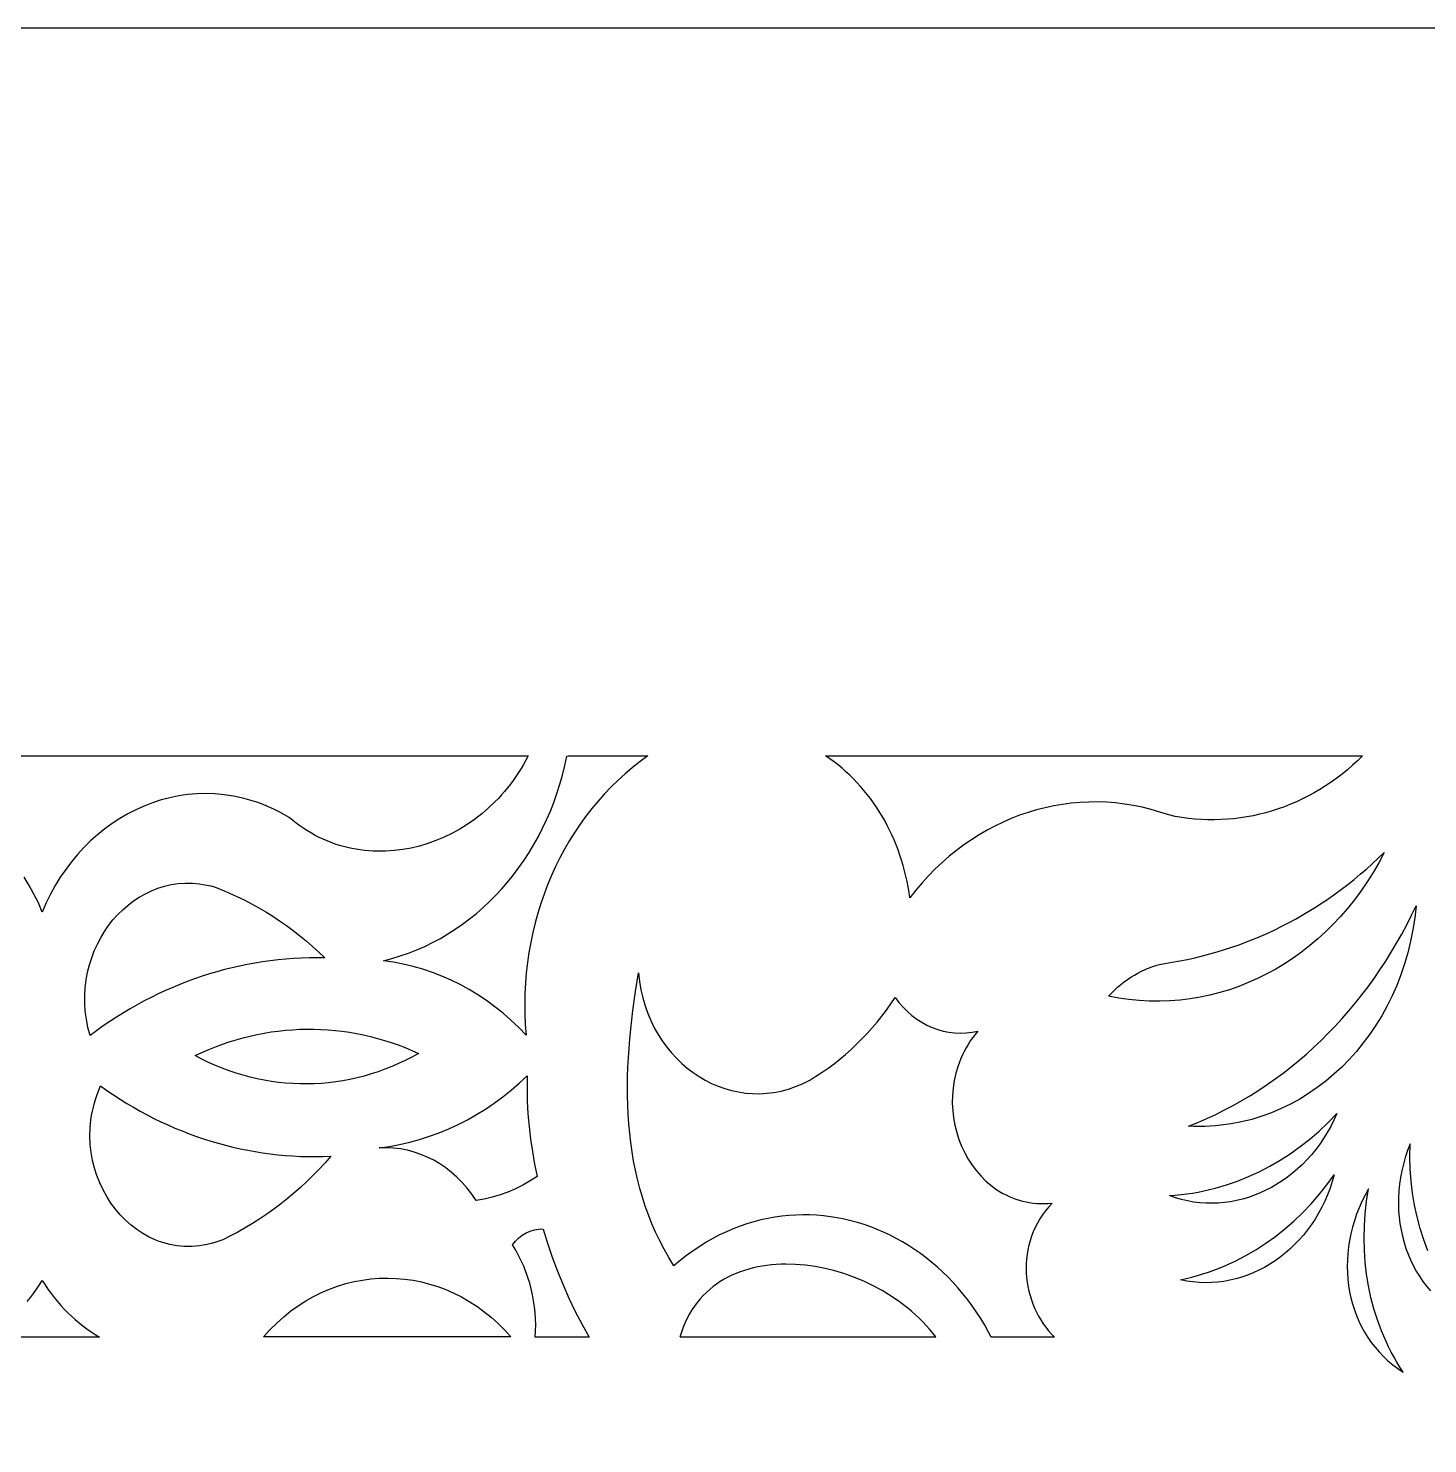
# Model space of a CAD drawing. Extents: x 3927 to 5087, y -513 to 1114.
# Drawn here: x 4515.9 to 4588.1, y 1040.5 to 1113.5 of the extents above; entities that cross this region are included whole.
import ezdxf

# ---------------------------------------------------------------- set-up
doc = ezdxf.new("R2010")
doc.units = 0
doc.layers.add('LAYER_1', color=18, linetype='CONTINUOUS')

msp = doc.modelspace()

# ---------------------------------------------------------------- linework, layer by layer
at = {"layer": 'LAYER_1'}
for points in [[(4608.822, 668.5), (4739.16, 798.838), (4739.16, 983.163), (4608.822, 1113.5), (4424.497, 1113.5), (4294.16, 983.163), (4294.16, 798.838), (4424.497, 668.5)], [(4547.492, 1075.685), (4547.101, 1075.378), (4546.72, 1075.056), (4546.352, 1074.721), (4545.996, 1074.373), (4545.651, 1074.012), (4545.319, 1073.639), (4545, 1073.254), (4544.693, 1072.858), (4544.399, 1072.451), (4544.118, 1072.033), (4543.851, 1071.605), (4543.597, 1071.167), (4543.357, 1070.72), (4543.131, 1070.264), (4542.919, 1069.799), (4542.721, 1069.327), (4542.538, 1068.847), (4542.369, 1068.36), (4542.216, 1067.866), (4542.077, 1067.366), (4541.954, 1066.86), (4541.846, 1066.349), (4541.755, 1065.833), (4541.679, 1065.312), (4541.619, 1064.787), (4541.575, 1064.258), (4541.548, 1063.726), (4541.538, 1063.192), (4541.545, 1062.654), (4541.569, 1062.115), (4541.61, 1061.574), (4541.226, 1061.969), (4540.83, 1062.344), (4540.421, 1062.7), (4540.001, 1063.036), (4539.569, 1063.352), (4539.127, 1063.647), (4538.674, 1063.922), (4538.212, 1064.175), (4537.741, 1064.407), (4537.262, 1064.618), (4536.776, 1064.806), (4536.282, 1064.972), (4535.782, 1065.116), (4535.276, 1065.236), (4534.764, 1065.334), (4534.248, 1065.408), (4534.688, 1065.523), (4535.122, 1065.655), (4535.549, 1065.804), (4535.969, 1065.969), (4536.383, 1066.151), (4536.788, 1066.349), (4537.186, 1066.562), (4537.576, 1066.79), (4537.957, 1067.034), (4538.329, 1067.292), (4538.693, 1067.564), (4539.047, 1067.849), (4539.391, 1068.149), (4539.726, 1068.461), (4540.051, 1068.787), (4540.365, 1069.125), (4540.668, 1069.475), (4540.96, 1069.837), (4541.24, 1070.211), (4541.509, 1070.595), (4541.766, 1070.991), (4542.011, 1071.397), (4542.242, 1071.814), (4542.462, 1072.24), (4542.667, 1072.675), (4542.86, 1073.12), (4543.038, 1073.574), (4543.203, 1074.036), (4543.353, 1074.507), (4543.488, 1074.985), (4543.608, 1075.471), (4543.713, 1075.964), (4543.787, 1075.977), (4547.895, 1075.978)], [(4584.758, 1075.975), (4584.5, 1075.726), (4584.238, 1075.487), (4583.969, 1075.256), (4583.696, 1075.035), (4583.418, 1074.824), (4583.135, 1074.621), (4582.847, 1074.429), (4582.555, 1074.246), (4582.259, 1074.073), (4581.959, 1073.909), (4581.655, 1073.756), (4581.347, 1073.612), (4581.036, 1073.478), (4580.722, 1073.354), (4580.405, 1073.241), (4580.085, 1073.137), (4579.763, 1073.044), (4579.438, 1072.962), (4579.111, 1072.889), (4578.782, 1072.827), (4578.452, 1072.776), (4578.119, 1072.735), (4577.786, 1072.705), (4577.451, 1072.685), (4577.115, 1072.677), (4576.779, 1072.679), (4576.442, 1072.692), (4576.104, 1072.717), (4575.767, 1072.752), (4575.429, 1072.799), (4575.092, 1072.856), (4574.755, 1072.926), (4574.302, 1073.078), (4573.848, 1073.211), (4573.391, 1073.324), (4572.933, 1073.417), (4572.474, 1073.491), (4572.015, 1073.545), (4571.556, 1073.58), (4571.097, 1073.596), (4570.64, 1073.594), (4570.183, 1073.572), (4569.729, 1073.532), (4569.277, 1073.474), (4568.827, 1073.397), (4568.381, 1073.302), (4567.938, 1073.188), (4567.499, 1073.057), (4567.065, 1072.909), (4566.636, 1072.742), (4566.212, 1072.558), (4565.794, 1072.357), (4565.383, 1072.139), (4564.978, 1071.903), (4564.58, 1071.651), (4564.19, 1071.382), (4563.809, 1071.097), (4563.435, 1070.795), (4563.071, 1070.476), (4562.717, 1070.142), (4562.372, 1069.791), (4562.038, 1069.425), (4561.714, 1069.043), (4561.402, 1068.645), (4561.362, 1068.931), (4561.315, 1069.215), (4561.261, 1069.497), (4561.201, 1069.775), (4561.133, 1070.052), (4561.059, 1070.325), (4560.978, 1070.595), (4560.891, 1070.862), (4560.797, 1071.126), (4560.697, 1071.387), (4560.591, 1071.643), (4560.478, 1071.897), (4560.359, 1072.146), (4560.235, 1072.391), (4560.104, 1072.633), (4559.968, 1072.87), (4559.825, 1073.103), (4559.677, 1073.331), (4559.524, 1073.554), (4559.365, 1073.773), (4559.201, 1073.987), (4559.031, 1074.196), (4558.856, 1074.4), (4558.676, 1074.598), (4558.49, 1074.791), (4558.3, 1074.978), (4558.105, 1075.16), (4557.905, 1075.336), (4557.7, 1075.506), (4557.491, 1075.669), (4557.277, 1075.827), (4557.059, 1075.978)], [(4585.863, 1070.983), (4585.588, 1070.464), (4585.297, 1069.961), (4584.99, 1069.473), (4584.668, 1069.002), (4584.331, 1068.548), (4583.98, 1068.11), (4583.616, 1067.69), (4583.238, 1067.287), (4582.848, 1066.902), (4582.446, 1066.535), (4582.033, 1066.186), (4581.608, 1065.856), (4581.173, 1065.544), (4580.728, 1065.252), (4580.274, 1064.979), (4579.811, 1064.726), (4579.34, 1064.493), (4578.861, 1064.279), (4578.375, 1064.087), (4577.883, 1063.915), (4577.384, 1063.764), (4576.879, 1063.635), (4576.37, 1063.527), (4575.856, 1063.441), (4575.338, 1063.378), (4574.816, 1063.336), (4574.292, 1063.318), (4573.765, 1063.322), (4573.236, 1063.35), (4572.706, 1063.402), (4572.175, 1063.477), (4571.644, 1063.576), (4571.796, 1063.737), (4571.952, 1063.892), (4572.113, 1064.039), (4572.279, 1064.18), (4572.449, 1064.313), (4572.623, 1064.439), (4572.801, 1064.558), (4572.982, 1064.669), (4573.168, 1064.772), (4573.356, 1064.868), (4573.548, 1064.956), (4573.743, 1065.036), (4573.94, 1065.108), (4574.14, 1065.172), (4574.342, 1065.227), (4574.547, 1065.274), (4574.939, 1065.335), (4575.33, 1065.403), (4575.719, 1065.48), (4576.107, 1065.565), (4576.492, 1065.657), (4576.876, 1065.757), (4577.257, 1065.866), (4577.637, 1065.982), (4578.014, 1066.105), (4578.389, 1066.237), (4578.761, 1066.376), (4579.131, 1066.523), (4579.498, 1066.677), (4579.863, 1066.839), (4580.225, 1067.008), (4580.584, 1067.185), (4580.94, 1067.369), (4581.293, 1067.56), (4581.643, 1067.759), (4581.989, 1067.965), (4582.333, 1068.178), (4582.672, 1068.398), (4583.009, 1068.625), (4583.342, 1068.86), (4583.671, 1069.101), (4583.996, 1069.349), (4584.317, 1069.605), (4584.635, 1069.867), (4584.948, 1070.136), (4585.257, 1070.411), (4585.562, 1070.694)], [(4519.116, 1061.552), (4519.008, 1061.973), (4518.928, 1062.392), (4518.875, 1062.808), (4518.849, 1063.221), (4518.849, 1063.628), (4518.873, 1064.03), (4518.921, 1064.425), (4518.993, 1064.813), (4519.087, 1065.191), (4519.202, 1065.56), (4519.339, 1065.918), (4519.495, 1066.264), (4519.67, 1066.598), (4519.863, 1066.918), (4520.074, 1067.223), (4520.302, 1067.513), (4520.545, 1067.786), (4520.803, 1068.041), (4521.076, 1068.278), (4521.362, 1068.495), (4521.66, 1068.692), (4521.97, 1068.867), (4522.291, 1069.02), (4522.621, 1069.149), (4522.961, 1069.253), (4523.31, 1069.333), (4523.666, 1069.385), (4524.029, 1069.411), (4524.397, 1069.408), (4524.771, 1069.375), (4525.149, 1069.312), (4525.34, 1069.269), (4525.531, 1069.218), (4525.922, 1069.066), (4526.309, 1068.902), (4526.692, 1068.729), (4527.071, 1068.544), (4527.446, 1068.35), (4527.816, 1068.145), (4528.181, 1067.93), (4528.541, 1067.705), (4528.896, 1067.47), (4529.246, 1067.225), (4529.591, 1066.971), (4529.929, 1066.706), (4530.263, 1066.433), (4530.59, 1066.15), (4530.911, 1065.857), (4531.226, 1065.556), (4530.822, 1065.561), (4530.419, 1065.557), (4530.017, 1065.544), (4529.615, 1065.523), (4529.214, 1065.493), (4528.815, 1065.455), (4528.416, 1065.408), (4528.018, 1065.352), (4527.622, 1065.288), (4527.227, 1065.216), (4526.834, 1065.135), (4526.443, 1065.045), (4526.053, 1064.948), (4525.665, 1064.842), (4525.279, 1064.727), (4524.895, 1064.605), (4524.513, 1064.474), (4524.133, 1064.335), (4523.756, 1064.188), (4523.381, 1064.033), (4523.009, 1063.87), (4522.639, 1063.699), (4522.273, 1063.519), (4521.909, 1063.332), (4521.548, 1063.137), (4521.19, 1062.934), (4520.836, 1062.723), (4520.485, 1062.504), (4520.137, 1062.278), (4519.793, 1062.043), (4519.453, 1061.801)], [(4587.514, 1068.247), (4587.447, 1067.624), (4587.353, 1067.012), (4587.234, 1066.411), (4587.09, 1065.822), (4586.922, 1065.245), (4586.731, 1064.682), (4586.516, 1064.132), (4586.28, 1063.598), (4586.022, 1063.078), (4585.744, 1062.575), (4585.445, 1062.088), (4585.127, 1061.618), (4584.791, 1061.166), (4584.437, 1060.733), (4584.065, 1060.319), (4583.677, 1059.925), (4583.273, 1059.552), (4582.854, 1059.199), (4582.42, 1058.869), (4581.972, 1058.562), (4581.512, 1058.277), (4581.039, 1058.017), (4580.554, 1057.781), (4580.058, 1057.571), (4579.552, 1057.386), (4579.036, 1057.228), (4578.512, 1057.097), (4577.979, 1056.995), (4577.438, 1056.921), (4577.165, 1056.894), (4576.89, 1056.876), (4576.614, 1056.865), (4576.337, 1056.861), (4576.058, 1056.865), (4575.778, 1056.877), (4576.25, 1057.067), (4576.717, 1057.27), (4577.178, 1057.485), (4577.634, 1057.712), (4578.085, 1057.95), (4578.529, 1058.2), (4578.968, 1058.462), (4579.4, 1058.734), (4579.826, 1059.018), (4580.245, 1059.312), (4580.658, 1059.618), (4581.064, 1059.934), (4581.463, 1060.26), (4581.855, 1060.597), (4582.24, 1060.944), (4582.617, 1061.301), (4582.987, 1061.667), (4583.349, 1062.044), (4583.703, 1062.43), (4584.049, 1062.825), (4584.387, 1063.23), (4584.716, 1063.643), (4585.037, 1064.066), (4585.349, 1064.497), (4585.652, 1064.938), (4585.947, 1065.386), (4586.232, 1065.843), (4586.507, 1066.308), (4586.774, 1066.781), (4587.03, 1067.262), (4587.277, 1067.751)], [(4547.399, 1064.786), (4547.451, 1064.343), (4547.527, 1063.912), (4547.624, 1063.493), (4547.744, 1063.088), (4547.884, 1062.695), (4548.044, 1062.318), (4548.222, 1061.954), (4548.419, 1061.606), (4548.632, 1061.274), (4548.862, 1060.958), (4549.107, 1060.659), (4549.366, 1060.377), (4549.639, 1060.114), (4549.925, 1059.868), (4550.223, 1059.642), (4550.531, 1059.436), (4550.85, 1059.249), (4551.177, 1059.084), (4551.513, 1058.94), (4551.857, 1058.817), (4552.207, 1058.717), (4552.562, 1058.64), (4552.923, 1058.586), (4553.287, 1058.556), (4553.654, 1058.551), (4554.024, 1058.571), (4554.394, 1058.617), (4554.765, 1058.689), (4555.136, 1058.788), (4555.505, 1058.914), (4555.872, 1059.068), (4556.236, 1059.25), (4556.56, 1059.447), (4556.878, 1059.654), (4557.19, 1059.871), (4557.496, 1060.098), (4557.796, 1060.335), (4558.09, 1060.58), (4558.378, 1060.835), (4558.658, 1061.099), (4558.932, 1061.372), (4559.199, 1061.653), (4559.459, 1061.943), (4559.711, 1062.241), (4559.956, 1062.548), (4560.194, 1062.862), (4560.423, 1063.185), (4560.645, 1063.515), (4560.842, 1063.254), (4561.053, 1063.011), (4561.277, 1062.788), (4561.513, 1062.583), (4561.76, 1062.398), (4562.017, 1062.234), (4562.283, 1062.089), (4562.557, 1061.966), (4562.838, 1061.864), (4563.124, 1061.783), (4563.416, 1061.725), (4563.711, 1061.689), (4564.009, 1061.676), (4564.309, 1061.686), (4564.61, 1061.72), (4564.91, 1061.779), (4564.773, 1061.612), (4564.644, 1061.442), (4564.522, 1061.269), (4564.409, 1061.094), (4564.303, 1060.916), (4564.205, 1060.735), (4564.115, 1060.552), (4564.032, 1060.367), (4563.888, 1059.993), (4563.774, 1059.612), (4563.687, 1059.228), (4563.629, 1058.841), (4563.597, 1058.453), (4563.592, 1058.066), (4563.612, 1057.681), (4563.657, 1057.3), (4563.727, 1056.924), (4563.82, 1056.555), (4563.936, 1056.195), (4564.074, 1055.845), (4564.233, 1055.507), (4564.414, 1055.182), (4564.614, 1054.872), (4564.834, 1054.578), (4565.073, 1054.302), (4565.33, 1054.046), (4565.605, 1053.811), (4565.896, 1053.599), (4566.203, 1053.411), (4566.363, 1053.327), (4566.526, 1053.249), (4566.693, 1053.178), (4566.863, 1053.114), (4567.037, 1053.058), (4567.215, 1053.009), (4567.395, 1052.968), (4567.579, 1052.934), (4567.766, 1052.909), (4567.957, 1052.891), (4568.15, 1052.883), (4568.346, 1052.883), (4568.545, 1052.891), (4568.747, 1052.909), (4568.566, 1052.713), (4568.4, 1052.511), (4568.247, 1052.303), (4568.107, 1052.09), (4567.981, 1051.873), (4567.868, 1051.651), (4567.767, 1051.425), (4567.68, 1051.196), (4567.604, 1050.964), (4567.541, 1050.73), (4567.491, 1050.495), (4567.451, 1050.258), (4567.424, 1050.02), (4567.408, 1049.782), (4567.403, 1049.544), (4567.41, 1049.306), (4567.427, 1049.07), (4567.455, 1048.836), (4567.493, 1048.603), (4567.542, 1048.374), (4567.601, 1048.147), (4567.669, 1047.924), (4567.748, 1047.705), (4567.835, 1047.491), (4567.932, 1047.281), (4568.039, 1047.077), (4568.153, 1046.88), (4568.277, 1046.689), (4568.409, 1046.504), (4568.55, 1046.328), (4568.698, 1046.159), (4568.855, 1045.999), (4565.597, 1046), (4565.464, 1046.257), (4565.267, 1046.609), (4565.06, 1046.952), (4564.844, 1047.286), (4564.619, 1047.611), (4564.386, 1047.926), (4564.144, 1048.231), (4563.895, 1048.526), (4563.637, 1048.811), (4563.373, 1049.087), (4563.101, 1049.351), (4562.822, 1049.606), (4562.537, 1049.85), (4562.245, 1050.083), (4561.948, 1050.305), (4561.644, 1050.517), (4561.335, 1050.717), (4561.021, 1050.906), (4560.702, 1051.084), (4560.379, 1051.25), (4560.051, 1051.405), (4559.719, 1051.548), (4559.383, 1051.679), (4559.043, 1051.798), (4558.701, 1051.904), (4558.355, 1051.999), (4558.007, 1052.08), (4557.656, 1052.15), (4557.303, 1052.206), (4556.948, 1052.25), (4556.592, 1052.28), (4556.235, 1052.298), (4555.876, 1052.302), (4555.516, 1052.293), (4555.157, 1052.27), (4554.796, 1052.233), (4554.436, 1052.183), (4554.077, 1052.119), (4553.718, 1052.04), (4553.36, 1051.948), (4553.003, 1051.84), (4552.648, 1051.719), (4552.294, 1051.583), (4551.942, 1051.432), (4551.593, 1051.266), (4551.246, 1051.084), (4550.902, 1050.888), (4550.562, 1050.677), (4550.224, 1050.45), (4549.891, 1050.207), (4549.561, 1049.948), (4549.236, 1049.674), (4548.974, 1050.097), (4548.729, 1050.526), (4548.502, 1050.961), (4548.291, 1051.401), (4548.097, 1051.846), (4547.918, 1052.295), (4547.756, 1052.749), (4547.608, 1053.207), (4547.474, 1053.669), (4547.355, 1054.135), (4547.25, 1054.604), (4547.157, 1055.076), (4547.078, 1055.551), (4547.011, 1056.029), (4546.955, 1056.509), (4546.911, 1056.991), (4546.878, 1057.475), (4546.856, 1057.961), (4546.844, 1058.448), (4546.841, 1058.936), (4546.848, 1059.425), (4546.863, 1059.915), (4546.887, 1060.405), (4546.918, 1060.895), (4546.957, 1061.385), (4547.003, 1061.874), (4547.055, 1062.363), (4547.113, 1062.85), (4547.247, 1063.822)], [(4524.546, 1060.513), (4524.891, 1060.675), (4525.239, 1060.827), (4525.59, 1060.968), (4525.942, 1061.1), (4526.297, 1061.221), (4526.654, 1061.332), (4527.013, 1061.433), (4527.373, 1061.523), (4527.735, 1061.604), (4528.098, 1061.674), (4528.462, 1061.734), (4528.827, 1061.784), (4529.193, 1061.823), (4529.559, 1061.852), (4529.926, 1061.871), (4530.294, 1061.88), (4530.661, 1061.879), (4531.028, 1061.867), (4531.395, 1061.846), (4531.761, 1061.814), (4532.127, 1061.771), (4532.492, 1061.719), (4532.857, 1061.656), (4533.22, 1061.583), (4533.581, 1061.5), (4533.941, 1061.406), (4534.3, 1061.303), (4534.657, 1061.189), (4535.012, 1061.065), (4535.364, 1060.93), (4535.714, 1060.786), (4536.062, 1060.631), (4535.722, 1060.443), (4535.378, 1060.268), (4535.031, 1060.104), (4534.68, 1059.952), (4534.327, 1059.812), (4533.971, 1059.684), (4533.613, 1059.568), (4533.252, 1059.463), (4532.89, 1059.371), (4532.525, 1059.29), (4532.16, 1059.221), (4531.793, 1059.164), (4531.425, 1059.118), (4531.056, 1059.085), (4530.686, 1059.063), (4530.317, 1059.054), (4529.947, 1059.056), (4529.577, 1059.07), (4529.208, 1059.096), (4528.839, 1059.133), (4528.471, 1059.183), (4528.104, 1059.244), (4527.739, 1059.318), (4527.375, 1059.403), (4527.013, 1059.5), (4526.652, 1059.609), (4526.295, 1059.73), (4525.939, 1059.863), (4525.586, 1060.007), (4525.236, 1060.164), (4524.89, 1060.332)], [(4541.662, 1059.475), (4541.656, 1058.819), (4541.67, 1058.164), (4541.705, 1057.511), (4541.76, 1056.859), (4541.836, 1056.21), (4541.933, 1055.564), (4542.05, 1054.923), (4542.188, 1054.285), (4541.823, 1054.049), (4541.447, 1053.835), (4541.062, 1053.644), (4540.67, 1053.477), (4540.27, 1053.333), (4539.863, 1053.213), (4539.45, 1053.118), (4539.033, 1053.047), (4538.809, 1053.374), (4538.569, 1053.682), (4538.314, 1053.972), (4538.045, 1054.241), (4537.762, 1054.491), (4537.466, 1054.72), (4537.16, 1054.928), (4536.842, 1055.114), (4536.515, 1055.278), (4536.18, 1055.419), (4535.837, 1055.536), (4535.487, 1055.631), (4535.131, 1055.7), (4534.77, 1055.746), (4534.405, 1055.765), (4534.038, 1055.76), (4534.564, 1055.835), (4535.087, 1055.932), (4535.604, 1056.051), (4536.116, 1056.192), (4536.623, 1056.354), (4537.123, 1056.537), (4537.616, 1056.741), (4538.102, 1056.966), (4538.58, 1057.211), (4539.05, 1057.476), (4539.511, 1057.761), (4539.962, 1058.066), (4540.403, 1058.39), (4540.834, 1058.733), (4541.254, 1059.094)], [(4519.658, 1058.951), (4519.991, 1058.715), (4520.327, 1058.487), (4520.667, 1058.266), (4521.01, 1058.053), (4521.356, 1057.848), (4521.706, 1057.65), (4522.058, 1057.46), (4522.414, 1057.278), (4522.772, 1057.104), (4523.133, 1056.938), (4523.496, 1056.779), (4523.862, 1056.629), (4524.23, 1056.486), (4524.601, 1056.351), (4524.974, 1056.224), (4525.348, 1056.106), (4525.725, 1055.995), (4526.104, 1055.892), (4526.484, 1055.798), (4526.866, 1055.711), (4527.25, 1055.633), (4527.635, 1055.563), (4528.021, 1055.502), (4528.408, 1055.448), (4528.797, 1055.403), (4529.187, 1055.366), (4529.577, 1055.338), (4529.968, 1055.318), (4530.361, 1055.307), (4530.753, 1055.304), (4531.146, 1055.309), (4531.54, 1055.323), (4531.239, 1054.983), (4530.931, 1054.652), (4530.617, 1054.33), (4530.295, 1054.018), (4529.967, 1053.714), (4529.632, 1053.42), (4529.291, 1053.135), (4528.944, 1052.859), (4528.591, 1052.594), (4528.232, 1052.338), (4527.868, 1052.093), (4527.498, 1051.857), (4527.122, 1051.632), (4526.742, 1051.417), (4526.356, 1051.212), (4525.966, 1051.018), (4525.764, 1050.941), (4525.562, 1050.875), (4525.36, 1050.817), (4525.16, 1050.77), (4524.96, 1050.731), (4524.762, 1050.702), (4524.565, 1050.682), (4524.369, 1050.67), (4524.175, 1050.667), (4523.983, 1050.672), (4523.792, 1050.686), (4523.603, 1050.708), (4523.416, 1050.738), (4523.231, 1050.776), (4523.049, 1050.821), (4522.869, 1050.874), (4522.692, 1050.934), (4522.517, 1051.001), (4522.176, 1051.156), (4521.848, 1051.338), (4521.533, 1051.545), (4521.232, 1051.776), (4520.947, 1052.029), (4520.678, 1052.304), (4520.427, 1052.599), (4520.194, 1052.912), (4519.982, 1053.243), (4519.789, 1053.589), (4519.619, 1053.951), (4519.472, 1054.326), (4519.348, 1054.712), (4519.25, 1055.11), (4519.177, 1055.517), (4519.131, 1055.931), (4519.114, 1056.353), (4519.126, 1056.78), (4519.143, 1056.995), (4519.167, 1057.211), (4519.2, 1057.428), (4519.24, 1057.645), (4519.289, 1057.863), (4519.346, 1058.081), (4519.411, 1058.299), (4519.485, 1058.516), (4519.567, 1058.734)], [(4583.423, 1057.523), (4583.272, 1057.187), (4583.108, 1056.862), (4582.932, 1056.547), (4582.745, 1056.244), (4582.546, 1055.952), (4582.336, 1055.672), (4582.117, 1055.404), (4581.887, 1055.148), (4581.649, 1054.904), (4581.401, 1054.673), (4581.146, 1054.455), (4580.883, 1054.25), (4580.613, 1054.059), (4580.336, 1053.881), (4580.053, 1053.717), (4579.764, 1053.567), (4579.47, 1053.432), (4579.172, 1053.311), (4578.869, 1053.205), (4578.563, 1053.115), (4578.254, 1053.039), (4577.942, 1052.98), (4577.628, 1052.936), (4577.312, 1052.908), (4576.996, 1052.897), (4576.679, 1052.903), (4576.362, 1052.925), (4576.045, 1052.964), (4575.729, 1053.021), (4575.415, 1053.096), (4575.102, 1053.188), (4574.793, 1053.299), (4575.091, 1053.319), (4575.389, 1053.348), (4575.686, 1053.384), (4575.983, 1053.428), (4576.278, 1053.48), (4576.572, 1053.538), (4576.865, 1053.605), (4577.156, 1053.679), (4577.734, 1053.848), (4578.305, 1054.047), (4578.868, 1054.274), (4579.422, 1054.529), (4579.966, 1054.811), (4580.499, 1055.121), (4581.021, 1055.457), (4581.53, 1055.82), (4582.026, 1056.208), (4582.507, 1056.622), (4582.973, 1057.06)], [(4583.293, 1054.372), (4583.192, 1054.018), (4583.076, 1053.672), (4582.947, 1053.336), (4582.805, 1053.009), (4582.65, 1052.692), (4582.483, 1052.384), (4582.304, 1052.087), (4582.114, 1051.801), (4581.913, 1051.526), (4581.701, 1051.262), (4581.48, 1051.009), (4581.249, 1050.769), (4581.009, 1050.54), (4580.76, 1050.325), (4580.504, 1050.122), (4580.24, 1049.932), (4579.968, 1049.756), (4579.69, 1049.594), (4579.406, 1049.445), (4579.116, 1049.312), (4578.821, 1049.193), (4578.521, 1049.089), (4578.216, 1049.001), (4577.908, 1048.928), (4577.596, 1048.872), (4577.282, 1048.832), (4576.965, 1048.808), (4576.645, 1048.802), (4576.325, 1048.813), (4576.003, 1048.841), (4575.681, 1048.888), (4575.358, 1048.953), (4575.651, 1049.016), (4575.942, 1049.087), (4576.231, 1049.166), (4576.517, 1049.252), (4576.802, 1049.345), (4577.085, 1049.446), (4577.365, 1049.553), (4577.642, 1049.668), (4578.19, 1049.919), (4578.726, 1050.197), (4579.251, 1050.503), (4579.763, 1050.835), (4580.261, 1051.193), (4580.744, 1051.576), (4581.212, 1051.983), (4581.664, 1052.415), (4582.099, 1052.871), (4582.516, 1053.349), (4582.914, 1053.85)], [(4585.064, 1053.638), (4584.886, 1053.316), (4584.723, 1052.99), (4584.576, 1052.661), (4584.445, 1052.33), (4584.33, 1051.996), (4584.231, 1051.66), (4584.148, 1051.324), (4584.08, 1050.987), (4584.027, 1050.65), (4583.99, 1050.313), (4583.968, 1049.978), (4583.962, 1049.645), (4583.97, 1049.314), (4583.993, 1048.986), (4584.031, 1048.661), (4584.084, 1048.34), (4584.151, 1048.023), (4584.233, 1047.712), (4584.329, 1047.406), (4584.44, 1047.107), (4584.564, 1046.814), (4584.703, 1046.528), (4584.856, 1046.251), (4585.023, 1045.981), (4585.203, 1045.721), (4585.397, 1045.47), (4585.605, 1045.229), (4585.826, 1044.999), (4586.06, 1044.78), (4586.308, 1044.573), (4586.569, 1044.378), (4586.843, 1044.196), (4586.681, 1044.447), (4586.525, 1044.703), (4586.377, 1044.963), (4586.235, 1045.227), (4586.099, 1045.494), (4585.971, 1045.765), (4585.849, 1046.039), (4585.734, 1046.317), (4585.524, 1046.881), (4585.341, 1047.457), (4585.186, 1048.044), (4585.059, 1048.641), (4584.96, 1049.246), (4584.889, 1049.859), (4584.846, 1050.478), (4584.832, 1051.103), (4584.847, 1051.732), (4584.89, 1052.366), (4584.963, 1053.001)], [(4542.491, 1051.572), (4542.715, 1050.84), (4542.96, 1050.116), (4543.226, 1049.402), (4543.513, 1048.699), (4543.82, 1048.006), (4544.146, 1047.325), (4544.493, 1046.655), (4544.859, 1045.999), (4542.084, 1046), (4542.1, 1046.314), (4542.104, 1046.627), (4542.096, 1046.94), (4542.076, 1047.252), (4542.044, 1047.562), (4541.999, 1047.87), (4541.943, 1048.176), (4541.875, 1048.479), (4541.795, 1048.779), (4541.704, 1049.075), (4541.601, 1049.367), (4541.486, 1049.654), (4541.36, 1049.936), (4541.222, 1050.212), (4541.073, 1050.483), (4540.913, 1050.747), (4541.063, 1050.941), (4541.231, 1051.111), (4541.415, 1051.256), (4541.612, 1051.376), (4541.82, 1051.468), (4542.037, 1051.533), (4542.149, 1051.554), (4542.262, 1051.568), (4542.376, 1051.574)], [(4528.061, 1046.003), (4528.397, 1046.374), (4528.745, 1046.722), (4529.105, 1047.044), (4529.476, 1047.343), (4529.858, 1047.617), (4530.248, 1047.866), (4530.647, 1048.092), (4531.054, 1048.293), (4531.467, 1048.47), (4531.886, 1048.624), (4532.31, 1048.753), (4532.738, 1048.858), (4533.17, 1048.939), (4533.603, 1048.996), (4534.038, 1049.03), (4534.474, 1049.04), (4534.91, 1049.026), (4535.344, 1048.988), (4535.777, 1048.927), (4536.206, 1048.842), (4536.632, 1048.733), (4537.054, 1048.602), (4537.47, 1048.446), (4537.879, 1048.268), (4538.282, 1048.066), (4538.676, 1047.84), (4539.061, 1047.592), (4539.437, 1047.32), (4539.802, 1047.025), (4540.156, 1046.707), (4540.497, 1046.367), (4540.825, 1046.003)]]:
    msp.add_lwpolyline(points, close=True, dxfattribs=at)
for points in [[(4491.594, 1075.976), (4516.654, 1075.977), (4541.713, 1075.976), (4541.598, 1075.753), (4541.477, 1075.535), (4541.352, 1075.322), (4541.221, 1075.113), (4541.086, 1074.909), (4540.946, 1074.709), (4540.802, 1074.514), (4540.653, 1074.324), (4540.5, 1074.139), (4540.343, 1073.959), (4540.182, 1073.783), (4540.017, 1073.613), (4539.676, 1073.287), (4539.321, 1072.982), (4538.954, 1072.698), (4538.575, 1072.434), (4538.185, 1072.193), (4537.785, 1071.974), (4537.377, 1071.776), (4536.961, 1071.602), (4536.539, 1071.451), (4536.111, 1071.324), (4535.679, 1071.22), (4535.244, 1071.141), (4534.806, 1071.086), (4534.367, 1071.057), (4533.928, 1071.053), (4533.709, 1071.06), (4533.49, 1071.075), (4533.271, 1071.095), (4533.053, 1071.123), (4532.836, 1071.157), (4532.62, 1071.197), (4532.405, 1071.245), (4532.191, 1071.299), (4531.978, 1071.36), (4531.766, 1071.428), (4531.556, 1071.503), (4531.348, 1071.585), (4531.141, 1071.674), (4530.937, 1071.771), (4530.734, 1071.874), (4530.534, 1071.984), (4530.336, 1072.102), (4530.14, 1072.227), (4529.947, 1072.359), (4529.757, 1072.499), (4529.57, 1072.646), (4529.385, 1072.801), (4529.149, 1072.937), (4528.912, 1073.064), (4528.675, 1073.184), (4528.437, 1073.295), (4528.198, 1073.398), (4527.959, 1073.493), (4527.719, 1073.58), (4527.48, 1073.659), (4527, 1073.793), (4526.52, 1073.897), (4526.042, 1073.971), (4525.565, 1074.015), (4525.091, 1074.031), (4524.619, 1074.018), (4524.152, 1073.978), (4523.69, 1073.911), (4523.234, 1073.818), (4522.783, 1073.7), (4522.34, 1073.556), (4521.905, 1073.388), (4521.479, 1073.197), (4521.062, 1072.982), (4520.655, 1072.745), (4520.26, 1072.487), (4519.876, 1072.207), (4519.504, 1071.907), (4519.147, 1071.587), (4518.803, 1071.248), (4518.474, 1070.89), (4518.161, 1070.515), (4517.864, 1070.122), (4517.584, 1069.713), (4517.323, 1069.287), (4517.08, 1068.847), (4516.857, 1068.391), (4516.654, 1067.922), (4516.451, 1068.391), (4516.227, 1068.847), (4515.985, 1069.287), (4515.723, 1069.713)], [(4588.124, 1050.44), (4587.913, 1051.012), (4587.728, 1051.596), (4587.569, 1052.193), (4587.438, 1052.799), (4587.334, 1053.416), (4587.258, 1054.041), (4587.211, 1054.674), (4587.191, 1055.313), (4587.2, 1055.958), (4587.07, 1055.614), (4586.955, 1055.268), (4586.857, 1054.921), (4586.775, 1054.574), (4586.71, 1054.227), (4586.66, 1053.881), (4586.625, 1053.536), (4586.607, 1053.193), (4586.603, 1052.852), (4586.615, 1052.514), (4586.641, 1052.179), (4586.682, 1051.848), (4586.738, 1051.521), (4586.808, 1051.2), (4586.892, 1050.884), (4586.99, 1050.574), (4587.102, 1050.27), (4587.228, 1049.974), (4587.367, 1049.685), (4587.52, 1049.405), (4587.685, 1049.133), (4587.863, 1048.87), (4588.054, 1048.617), (4588.258, 1048.375)], [(4562.741, 1046.003), (4562.583, 1046.207), (4562.418, 1046.406), (4562.246, 1046.6), (4562.067, 1046.789), (4561.883, 1046.974), (4561.692, 1047.153), (4561.495, 1047.327), (4561.294, 1047.495), (4560.875, 1047.817), (4560.437, 1048.116), (4559.983, 1048.392), (4559.515, 1048.645), (4559.034, 1048.874), (4558.544, 1049.078), (4558.046, 1049.257), (4557.542, 1049.41), (4557.034, 1049.536), (4556.525, 1049.635), (4556.016, 1049.706), (4555.511, 1049.748), (4555.01, 1049.761), (4554.762, 1049.757), (4554.516, 1049.745), (4554.273, 1049.725), (4554.032, 1049.697), (4553.793, 1049.662), (4553.558, 1049.618), (4553.327, 1049.567), (4553.099, 1049.508), (4552.875, 1049.44), (4552.655, 1049.365), (4552.439, 1049.281), (4552.229, 1049.189), (4552.023, 1049.088), (4551.822, 1048.979), (4551.627, 1048.861), (4551.438, 1048.734), (4551.255, 1048.599), (4551.078, 1048.454), (4550.907, 1048.301), (4550.744, 1048.139), (4550.588, 1047.967), (4550.439, 1047.787), (4550.297, 1047.597), (4550.164, 1047.398), (4550.039, 1047.189), (4549.922, 1046.971), (4549.814, 1046.743), (4549.715, 1046.506), (4549.625, 1046.258), (4549.544, 1046.001)], [(4515.873, 1047.834), (4516.041, 1048.039), (4516.202, 1048.249), (4516.359, 1048.464), (4516.509, 1048.685), (4516.654, 1048.911), (4516.798, 1048.685), (4516.949, 1048.464), (4517.105, 1048.249), (4517.267, 1048.039), (4517.434, 1047.834), (4517.607, 1047.635), (4517.785, 1047.442), (4517.968, 1047.255), (4518.157, 1047.074), (4518.351, 1046.899), (4518.549, 1046.731), (4518.752, 1046.57), (4518.96, 1046.416), (4519.173, 1046.268), (4519.39, 1046.128), (4519.611, 1045.996), (4513.696, 1045.996)], [(4544.858, 1046), (4542.084, 1046)], [(4562.737, 1046), (4549.548, 1046)]]:
    msp.add_lwpolyline(points, dxfattribs=at)

doc.saveas('drawing.dxf')
